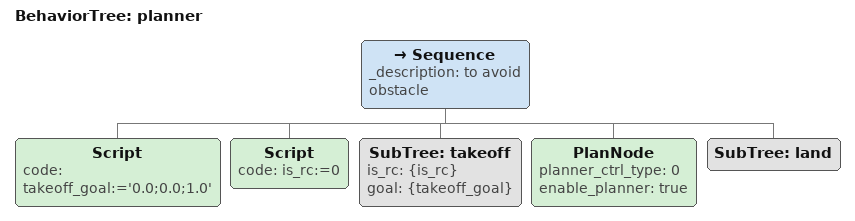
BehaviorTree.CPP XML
<?xml version="1.0" encoding="UTF-8"?>
<root BTCPP_format="4" main_tree_to_execute="planner">
    <include path="takeoff.xml"/>
    <include path="land.xml" />
    <include path="sign.xml" />
  <BehaviorTree ID="planner">
    <Sequence _description="to avoid obstacle">

      <Script code=" takeoff_goal:='0.0;0.0;1.0' "/>  <!--先飞机起飞 -->
      <Script code=" is_rc:=0 "/>  <!--先飞机起飞 -->
        <SubTree ID="takeoff"
                 is_rc="{is_rc}"
                 goal="{takeoff_goal}"/>
        <!-- 发送目标点进行轨迹规划 -->
        <PlanNode planner_ctrl_type="0" enable_planner="true"/>
        <SubTree ID="land"/>
    </Sequence>
  </BehaviorTree>

  <!-- 定义节点模型 -->
</root>
